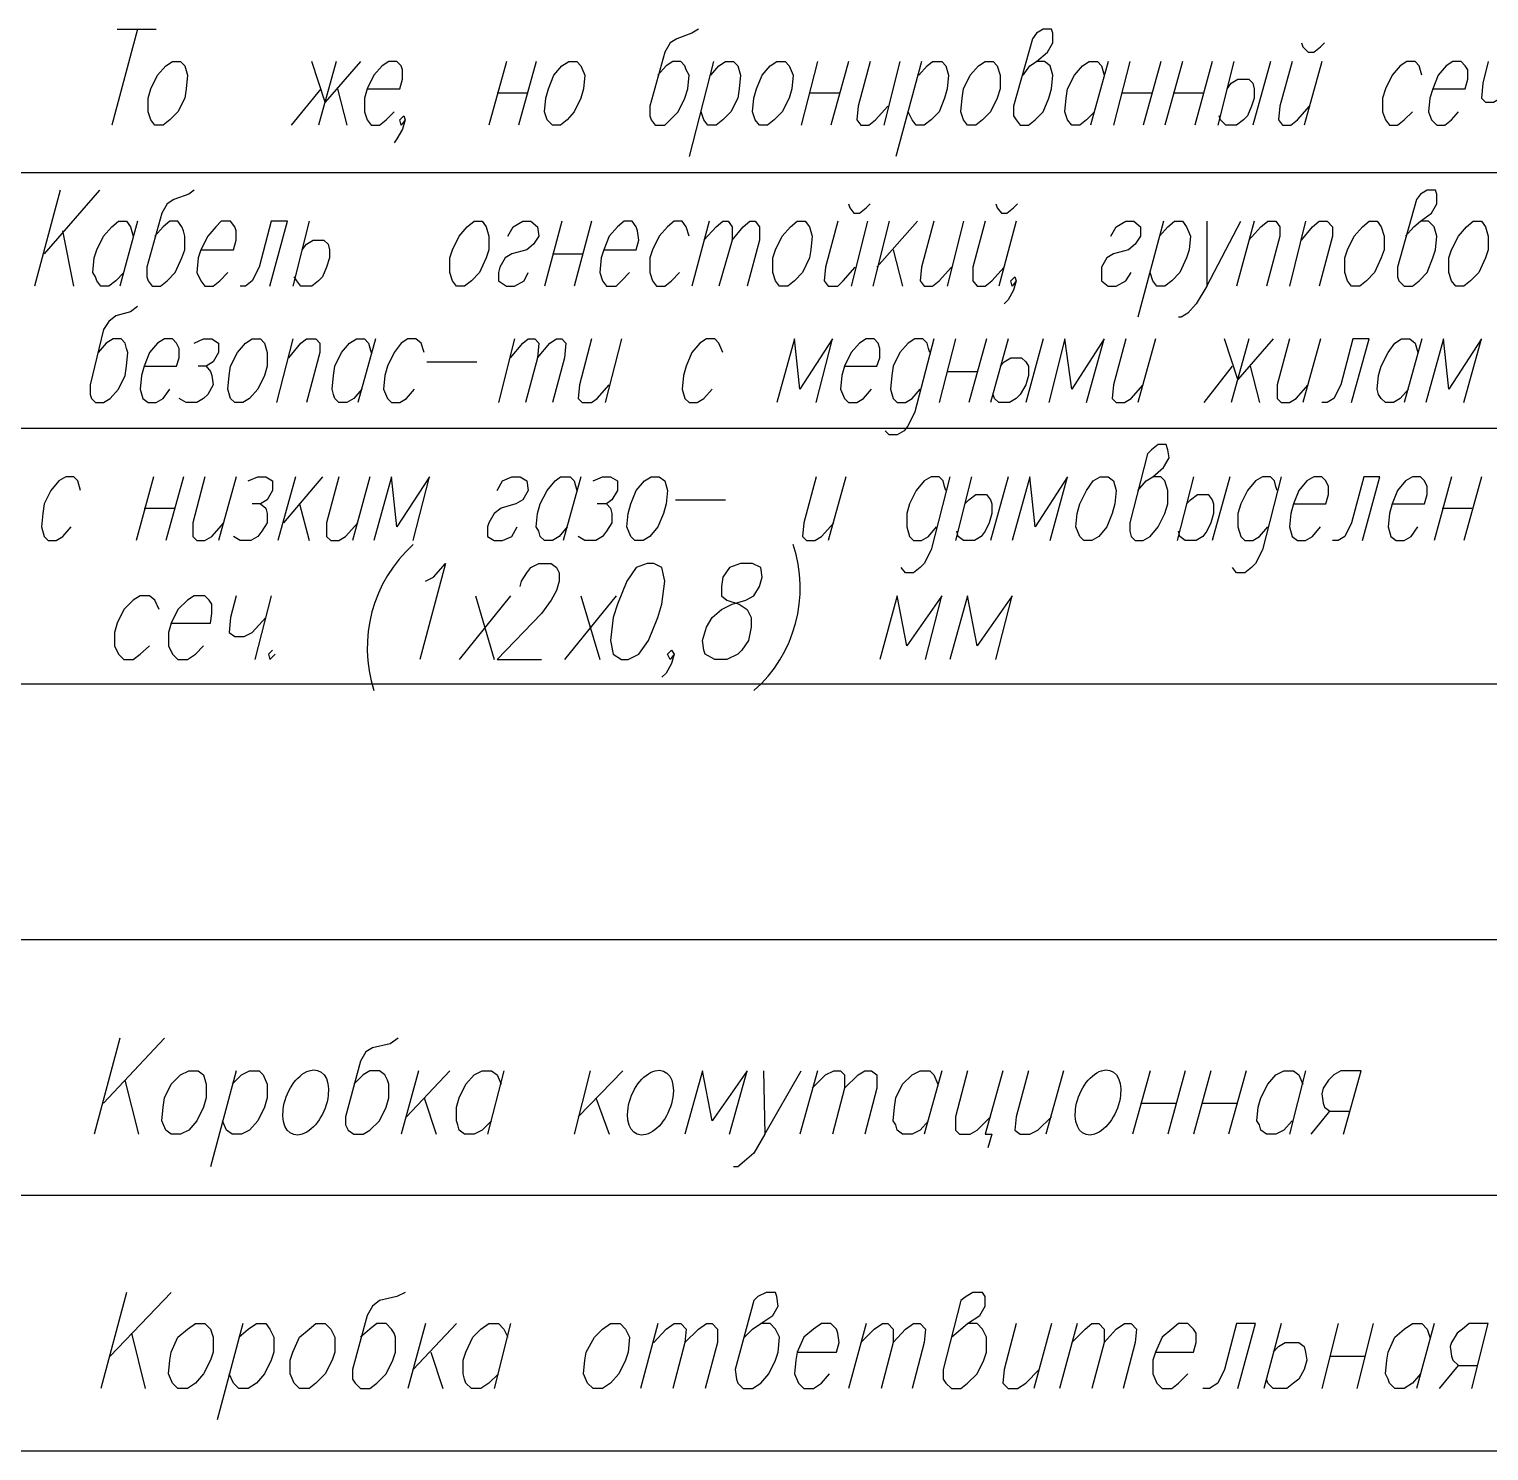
# Model space of a CAD drawing. Header units: millimetres. Extents: x 2185 to 4647, y 1259 to 2456.
# Drawn here: x 3204.9 to 3273.4, y 1748.8 to 1815.5 of the extents above; entities that cross this region are included whole.
import ezdxf

# ---------------------------------------------------------------- set-up
doc = ezdxf.new("R2010")
doc.units = ezdxf.units.MM
doc.layers.add('PDF _0', color=7, linetype='Continuous')
doc.layers.add('PDF _Текст.', color=7, linetype='Continuous')

msp = doc.modelspace()

# ---------------------------------------------------------------- linework, layer by layer
at = {"layer": 'PDF _0', "lineweight": 25}
for points in [[(3167.153, 1808.815), (3444.848, 1808.815)], [(3167.153, 1796.813), (3444.848, 1796.813)], [(3167.153, 1784.811), (3444.848, 1784.811)], [(3167.153, 1772.809), (3444.848, 1772.809)], [(3167.153, 1760.807), (3444.848, 1760.807)], [(3167.153, 1748.805), (3444.848, 1748.805)]]:
    msp.add_lwpolyline(points, dxfattribs=at)
at = {"layer": 'PDF _Текст.', "lineweight": 25}
for points in [[(3209.954, 1815.546), (3208.747, 1811.037)], [(3209.001, 1815.546), (3210.843, 1815.546)], [(3236.307, 1815.546), (3235.99, 1815.355), (3235.291, 1815.101), (3234.974, 1814.911), (3234.72, 1814.466), (3234.021, 1811.926), (3234.021, 1811.482), (3234.085, 1811.291), (3234.275, 1811.037), (3234.72, 1811.037), (3234.974, 1811.291), (3235.355, 1811.672), (3235.672, 1812.307), (3235.799, 1812.752), (3235.863, 1813.387), (3235.736, 1813.641), (3235.672, 1813.831), (3235.482, 1814.022), (3235.101, 1814.022), (3234.783, 1813.831), (3234.402, 1813.387)], [(3251.548, 1813.387), (3251.865, 1813.831), (3252.183, 1814.022), (3252.691, 1814.466), (3252.945, 1814.911), (3252.945, 1815.355), (3252.881, 1815.546), (3252.5, 1815.546), (3252.183, 1815.355), (3251.992, 1815.101), (3251.103, 1811.926), (3251.103, 1811.482), (3251.23, 1811.291), (3251.421, 1811.037), (3251.802, 1811.037), (3252.119, 1811.291), (3252.5, 1811.672), (3252.754, 1812.307), (3252.881, 1812.752), (3252.945, 1813.387), (3252.818, 1813.831), (3252.564, 1814.022), (3252.183, 1814.022)], [(3264.629, 1814.911), (3264.693, 1814.72), (3264.947, 1814.466), (3265.201, 1814.466), (3265.518, 1814.72), (3265.709, 1814.911)], [(3220.432, 1814.022), (3218.781, 1812.117), (3218.145, 1814.022)], [(3219.289, 1814.022), (3218.463, 1811.037)], [(3220.749, 1812.752), (3222.273, 1812.752), (3222.4, 1813.196), (3222.4, 1813.641), (3222.337, 1813.831), (3222.146, 1814.022), (3221.765, 1814.022), (3221.448, 1813.831), (3221.067, 1813.387), (3220.749, 1812.752), (3220.622, 1812.307), (3220.622, 1811.672), (3220.749, 1811.291), (3220.94, 1811.037), (3221.321, 1811.037), (3221.638, 1811.291), (3222.019, 1811.672)], [(3227.29, 1814.022), (3226.464, 1811.037)], [(3228.687, 1814.022), (3227.861, 1811.037)], [(3237.006, 1814.022), (3235.863, 1809.577)], [(3236.879, 1813.387), (3237.26, 1813.831), (3237.577, 1814.022), (3237.958, 1814.022), (3238.149, 1813.831), (3238.276, 1813.387), (3238.212, 1812.752), (3238.149, 1812.307), (3237.831, 1811.672), (3237.45, 1811.291), (3237.133, 1811.037), (3236.752, 1811.037), (3236.561, 1811.291), (3236.434, 1811.672)], [(3241.895, 1814.022), (3241.133, 1811.037)], [(3243.356, 1814.022), (3242.53, 1811.037)], [(3244.372, 1814.022), (3243.8, 1811.926), (3243.737, 1811.291), (3243.927, 1811.037), (3244.308, 1811.037), (3244.626, 1811.291), (3245.197, 1811.926)], [(3245.769, 1814.022), (3245.007, 1811.037)], [(3246.785, 1814.022), (3245.578, 1809.577)], [(3246.658, 1813.387), (3247.039, 1813.831), (3247.293, 1814.022), (3247.738, 1814.022), (3247.928, 1813.831), (3248.055, 1813.387), (3247.992, 1812.752), (3247.865, 1812.307), (3247.611, 1811.672), (3247.23, 1811.291), (3246.912, 1811.037), (3246.531, 1811.037), (3246.34, 1811.291), (3246.15, 1811.672)], [(3254.913, 1811.672), (3254.532, 1811.291), (3254.215, 1811.037), (3253.834, 1811.037), (3253.643, 1811.291), (3253.58, 1811.482), (3253.516, 1811.672), (3253.58, 1812.307), (3253.643, 1812.752), (3253.961, 1813.387), (3254.342, 1813.831), (3254.659, 1814.022), (3255.04, 1814.022), (3255.231, 1813.831), (3255.358, 1813.387)], [(3255.548, 1814.022), (3254.723, 1811.037)], [(3256.564, 1814.022), (3255.802, 1811.037)], [(3258.025, 1814.022), (3257.199, 1811.037)], [(3259.041, 1814.022), (3258.215, 1811.037)], [(3260.438, 1814.022), (3259.612, 1811.037)], [(3261.454, 1814.022), (3260.692, 1811.037)], [(3263.169, 1814.022), (3262.343, 1811.037)], [(3264.185, 1814.022), (3263.613, 1811.926), (3263.55, 1811.291), (3263.74, 1811.037), (3264.121, 1811.037), (3264.439, 1811.291), (3265.01, 1811.926)], [(3265.582, 1814.022), (3264.756, 1811.037)], [(3270.281, 1813.387), (3270.154, 1813.831), (3269.963, 1814.022), (3269.582, 1814.022), (3269.265, 1813.831), (3268.884, 1813.387), (3268.566, 1812.752), (3268.439, 1812.307), (3268.439, 1811.672), (3268.566, 1811.291), (3268.757, 1811.037), (3269.138, 1811.037), (3269.455, 1811.291), (3269.836, 1811.672)], [(3270.789, 1812.752), (3272.313, 1812.752), (3272.44, 1813.196), (3272.44, 1813.641), (3272.313, 1813.831), (3272.122, 1814.022), (3271.741, 1814.022), (3271.424, 1813.831), (3271.043, 1813.387), (3270.789, 1812.752), (3270.662, 1812.307), (3270.598, 1811.672), (3270.725, 1811.291), (3270.979, 1811.037), (3271.36, 1811.037), (3271.678, 1811.291), (3271.995, 1811.672)], [(3273.392, 1814.022), (3273.138, 1813.006), (3273.075, 1812.307), (3273.265, 1812.117), (3273.646, 1812.117), (3273.964, 1812.307), (3274.535, 1813.006)], [(3261.136, 1812.752), (3261.327, 1813.006), (3261.645, 1813.196), (3262.026, 1813.196), (3262.153, 1813.196), (3262.343, 1813.006), (3262.407, 1812.752), (3262.407, 1812.307), (3262.28, 1811.926), (3262.089, 1811.482), (3261.899, 1811.291), (3261.581, 1811.037), (3261.073, 1811.037), (3260.819, 1811.291), (3260.755, 1811.482)], [(3217.193, 1811.037), (3218.59, 1812.752)], [(3219.352, 1812.752), (3219.797, 1811.037)], [(3226.845, 1812.561), (3228.306, 1812.561)], [(3241.514, 1812.561), (3242.911, 1812.561)], [(3256.183, 1812.561), (3257.58, 1812.561)], [(3258.596, 1812.561), (3260.057, 1812.561)], [(3222.527, 1811.291), (3222.337, 1811.037), (3222.273, 1811.291), (3222.464, 1811.482), (3222.527, 1811.291), (3222.4, 1810.847), (3222.146, 1810.402), (3222.019, 1810.212)], [(3206.334, 1807.989), (3205.128, 1803.481)], [(3208.176, 1807.989), (3205.572, 1805.005)], [(3212.621, 1807.989), (3212.367, 1807.799), (3211.668, 1807.545), (3211.351, 1807.354), (3211.097, 1806.91), (3210.398, 1804.37), (3210.398, 1803.925), (3210.462, 1803.735), (3210.652, 1803.481), (3211.033, 1803.481), (3211.351, 1803.735), (3211.732, 1804.116), (3212.049, 1804.814), (3212.176, 1805.195), (3212.176, 1805.83), (3212.113, 1806.084), (3212.049, 1806.275), (3211.859, 1806.529), (3211.478, 1806.529), (3211.16, 1806.275), (3210.779, 1805.83)], [(3269.519, 1805.83), (3269.9, 1806.275), (3270.217, 1806.529), (3270.725, 1806.91), (3270.979, 1807.354), (3270.979, 1807.799), (3270.916, 1807.989), (3270.535, 1807.989), (3270.217, 1807.799), (3270.027, 1807.545), (3269.138, 1804.37), (3269.138, 1803.925), (3269.201, 1803.735), (3269.455, 1803.481), (3269.836, 1803.481), (3270.154, 1803.735), (3270.535, 1804.116), (3270.789, 1804.814), (3270.916, 1805.195), (3270.979, 1805.83), (3270.852, 1806.275), (3270.598, 1806.529), (3270.217, 1806.529)], [(3243.356, 1807.354), (3243.419, 1807.164), (3243.61, 1806.91), (3243.864, 1806.91), (3244.181, 1807.164), (3244.372, 1807.354)], [(3250.278, 1807.354), (3250.341, 1807.164), (3250.532, 1806.91), (3250.786, 1806.91), (3251.103, 1807.164), (3251.294, 1807.354)], [(3209.319, 1804.116), (3208.938, 1803.735), (3208.62, 1803.481), (3208.239, 1803.481), (3208.049, 1803.735), (3207.985, 1803.925), (3207.858, 1804.116), (3207.922, 1804.814), (3208.049, 1805.195), (3208.366, 1805.83), (3208.747, 1806.275), (3209.065, 1806.529), (3209.446, 1806.529), (3209.636, 1806.275), (3209.763, 1805.83)], [(3209.954, 1806.529), (3209.128, 1803.481)], [(3212.938, 1805.195), (3214.462, 1805.195), (3214.589, 1805.64), (3214.589, 1806.084), (3214.526, 1806.275), (3214.335, 1806.529), (3213.891, 1806.529), (3213.637, 1806.275), (3213.256, 1805.83), (3212.938, 1805.195), (3212.811, 1804.814), (3212.748, 1804.116), (3212.938, 1803.735), (3213.129, 1803.481), (3213.51, 1803.481), (3213.827, 1803.735), (3214.208, 1804.116)], [(3216.177, 1803.481), (3217.002, 1806.529), (3216.24, 1806.529), (3215.669, 1804.37), (3215.351, 1803.735), (3215.034, 1803.481), (3214.78, 1803.481)], [(3218.018, 1806.529), (3217.256, 1803.481)], [(3227.353, 1805.83), (3227.607, 1806.275), (3228.052, 1806.529), (3228.433, 1806.529), (3228.75, 1806.275), (3228.814, 1805.83), (3228.56, 1805.449), (3228.242, 1805.195), (3227.544, 1805.005), (3227.226, 1804.814), (3226.972, 1804.37), (3226.909, 1804.116), (3226.909, 1803.735), (3227.29, 1803.481), (3227.671, 1803.481), (3228.115, 1803.735), (3228.306, 1804.116)], [(3229.893, 1806.529), (3229.068, 1803.481)], [(3231.29, 1806.529), (3230.465, 1803.481)], [(3231.862, 1805.195), (3233.386, 1805.195), (3233.513, 1805.64), (3233.45, 1806.084), (3233.386, 1806.275), (3233.196, 1806.529), (3232.815, 1806.529), (3232.497, 1806.275), (3232.116, 1805.83), (3231.862, 1805.195), (3231.735, 1804.814), (3231.671, 1804.116), (3231.798, 1803.735), (3231.989, 1803.481), (3232.433, 1803.481), (3232.687, 1803.735), (3233.069, 1804.116)], [(3235.863, 1805.83), (3235.736, 1806.275), (3235.545, 1806.529), (3235.164, 1806.529), (3234.847, 1806.275), (3234.466, 1805.83), (3234.148, 1805.195), (3234.021, 1804.814), (3234.021, 1804.116), (3234.148, 1803.735), (3234.339, 1803.481), (3234.72, 1803.481), (3235.037, 1803.735), (3235.418, 1804.116)], [(3236.815, 1806.529), (3235.99, 1803.481)], [(3236.561, 1805.64), (3237.133, 1806.275), (3237.45, 1806.529), (3237.704, 1806.529), (3237.895, 1806.275), (3237.895, 1805.64), (3237.26, 1803.481)], [(3237.895, 1805.64), (3238.403, 1806.275), (3238.72, 1806.529), (3238.974, 1806.529), (3239.165, 1806.275), (3239.165, 1805.64), (3238.593, 1803.481)], [(3242.848, 1806.529), (3242.276, 1804.37), (3242.213, 1803.735), (3242.403, 1803.481), (3242.848, 1803.481), (3243.102, 1803.735), (3243.673, 1804.37)], [(3244.245, 1806.529), (3243.483, 1803.481)], [(3245.261, 1806.529), (3244.499, 1803.481)], [(3246.594, 1806.529), (3244.689, 1804.37)], [(3247.357, 1806.529), (3246.785, 1804.37), (3246.721, 1803.735), (3246.912, 1803.481), (3247.293, 1803.481), (3247.611, 1803.735), (3248.182, 1804.37)], [(3248.754, 1806.529), (3247.992, 1803.481)], [(3249.77, 1806.529), (3249.198, 1804.37), (3249.198, 1803.735), (3249.389, 1803.481), (3249.77, 1803.481), (3250.087, 1803.735), (3250.659, 1804.37)], [(3251.23, 1806.529), (3250.405, 1803.481)], [(3255.675, 1805.83), (3255.929, 1806.275), (3256.374, 1806.529), (3256.755, 1806.529), (3257.072, 1806.275), (3257.072, 1805.83), (3256.818, 1805.449), (3256.501, 1805.195), (3255.802, 1805.005), (3255.485, 1804.814), (3255.231, 1804.37), (3255.231, 1804.116), (3255.231, 1803.735), (3255.548, 1803.481), (3255.929, 1803.481), (3256.374, 1803.735), (3256.628, 1804.116)], [(3258.152, 1806.529), (3256.945, 1802.02)], [(3257.961, 1805.83), (3258.342, 1806.275), (3258.66, 1806.529), (3259.041, 1806.529), (3259.231, 1806.275), (3259.422, 1805.83), (3259.358, 1805.195), (3259.231, 1804.814), (3258.914, 1804.116), (3258.533, 1803.735), (3258.215, 1803.481), (3257.834, 1803.481), (3257.644, 1803.735), (3257.517, 1804.116)], [(3260.184, 1806.529), (3260.184, 1803.481), (3261.772, 1806.529)], [(3262.407, 1806.529), (3261.581, 1803.481)], [(3262.153, 1805.64), (3262.724, 1806.275), (3263.042, 1806.529), (3263.423, 1806.529), (3263.613, 1806.275), (3263.613, 1805.83), (3262.978, 1803.481)], [(3264.82, 1806.529), (3264.058, 1803.481)], [(3264.629, 1805.64), (3265.137, 1806.275), (3265.455, 1806.529), (3265.836, 1806.529), (3266.09, 1806.275), (3266.09, 1805.83), (3265.455, 1803.481)], [(3206.969, 1803.481), (3206.461, 1806.084)], [(3217.701, 1805.195), (3217.891, 1805.449), (3218.209, 1805.64), (3218.59, 1805.64), (3218.717, 1805.64), (3218.908, 1805.449), (3218.971, 1805.195), (3218.971, 1804.814), (3218.844, 1804.37), (3218.654, 1803.925), (3218.463, 1803.735), (3218.145, 1803.481), (3217.637, 1803.481), (3217.447, 1803.735), (3217.32, 1803.925)], [(3229.449, 1805.005), (3230.846, 1805.005)], [(3245.451, 1805.195), (3245.896, 1803.481)], [(3251.23, 1803.735), (3251.04, 1803.481), (3250.976, 1803.735), (3251.167, 1803.925), (3251.23, 1803.735), (3251.103, 1803.29), (3250.849, 1802.845), (3250.659, 1802.655)], [(3260.184, 1803.481), (3259.676, 1802.655), (3259.295, 1802.21), (3258.977, 1802.02), (3258.85, 1802.02)], [(3209.954, 1802.528), (3209.636, 1802.274), (3208.938, 1802.083), (3208.62, 1801.829), (3208.366, 1801.448), (3207.731, 1798.845), (3207.731, 1798.4), (3207.795, 1798.21), (3207.985, 1798.019), (3208.366, 1798.019), (3208.684, 1798.21), (3209.065, 1798.654), (3209.382, 1799.289), (3209.446, 1799.734), (3209.509, 1800.369), (3209.446, 1800.559), (3209.382, 1800.813), (3209.192, 1801.004), (3208.811, 1801.004), (3208.493, 1800.813), (3208.112, 1800.369)], [(3210.271, 1799.734), (3211.795, 1799.734), (3211.922, 1800.115), (3211.922, 1800.559), (3211.795, 1800.813), (3211.605, 1801.004), (3211.224, 1801.004), (3210.906, 1800.813), (3210.525, 1800.369), (3210.271, 1799.734), (3210.144, 1799.289), (3210.081, 1798.654), (3210.208, 1798.21), (3210.462, 1798.019), (3210.843, 1798.019), (3211.16, 1798.21), (3211.478, 1798.654)], [(3212.621, 1800.813), (3213.065, 1801.004), (3213.446, 1801.004), (3213.764, 1800.813), (3213.764, 1800.369), (3213.51, 1799.924), (3213.192, 1799.734), (3212.811, 1799.734)], [(3217.256, 1801.004), (3216.494, 1798.019)], [(3217.066, 1800.115), (3217.637, 1800.813), (3217.891, 1801.004), (3218.336, 1801.004), (3218.527, 1800.813), (3218.527, 1800.369), (3217.891, 1798.019)], [(3220.495, 1798.654), (3220.114, 1798.21), (3219.797, 1798.019), (3219.416, 1798.019), (3219.225, 1798.21), (3219.162, 1798.4), (3219.098, 1798.654), (3219.162, 1799.289), (3219.225, 1799.734), (3219.543, 1800.369), (3219.924, 1800.813), (3220.241, 1801.004), (3220.622, 1801.004), (3220.813, 1800.813), (3220.94, 1800.369)], [(3221.13, 1801.004), (3220.305, 1798.019)], [(3223.416, 1800.369), (3223.289, 1800.813), (3223.035, 1801.004), (3222.654, 1801.004), (3222.337, 1800.813), (3222.019, 1800.369), (3221.702, 1799.734), (3221.575, 1799.289), (3221.511, 1798.654), (3221.702, 1798.21), (3221.892, 1798.019), (3222.273, 1798.019), (3222.591, 1798.21), (3222.972, 1798.654)], [(3227.671, 1801.004), (3226.909, 1798.019)], [(3227.48, 1800.115), (3228.052, 1800.813), (3228.306, 1801.004), (3228.623, 1801.004), (3228.814, 1800.813), (3228.75, 1800.115), (3228.179, 1798.019)], [(3228.75, 1800.115), (3229.322, 1800.813), (3229.639, 1801.004), (3229.893, 1801.004), (3230.084, 1800.813), (3230.02, 1800.115), (3229.449, 1798.019)], [(3231.29, 1801.004), (3230.719, 1798.845), (3230.655, 1798.21), (3230.846, 1798.019), (3231.29, 1798.019), (3231.544, 1798.21), (3232.116, 1798.845)], [(3232.687, 1801.004), (3231.925, 1798.019)], [(3237.45, 1800.369), (3237.26, 1800.813), (3237.069, 1801.004), (3236.688, 1801.004), (3236.371, 1800.813), (3235.99, 1800.369), (3235.736, 1799.734), (3235.609, 1799.289), (3235.545, 1798.654), (3235.672, 1798.21), (3235.863, 1798.019), (3236.244, 1798.019), (3236.561, 1798.21), (3236.942, 1798.654)], [(3241.832, 1798.019), (3242.594, 1801.004), (3241.07, 1798.654), (3240.816, 1801.004), (3239.99, 1798.019)], [(3243.165, 1799.734), (3244.689, 1799.734), (3244.816, 1800.115), (3244.816, 1800.559), (3244.753, 1800.813), (3244.562, 1801.004), (3244.181, 1801.004), (3243.864, 1800.813), (3243.483, 1800.369), (3243.165, 1799.734), (3243.038, 1799.289), (3242.975, 1798.654), (3243.165, 1798.21), (3243.356, 1798.019), (3243.737, 1798.019), (3244.054, 1798.21), (3244.435, 1798.654)], [(3247.357, 1801.004), (3246.467, 1797.575), (3246.15, 1796.94), (3245.959, 1796.686), (3245.642, 1796.495), (3245.261, 1796.495), (3245.07, 1796.686)], [(3247.166, 1800.369), (3247.102, 1800.559), (3247.039, 1800.813), (3246.848, 1801.004), (3246.467, 1801.004), (3246.15, 1800.813), (3245.769, 1800.369), (3245.451, 1799.734), (3245.388, 1799.289), (3245.324, 1798.654), (3245.451, 1798.21), (3245.642, 1798.019), (3246.023, 1798.019), (3246.34, 1798.21), (3246.721, 1798.654)], [(3248.373, 1801.004), (3247.611, 1798.019)], [(3249.833, 1801.004), (3249.008, 1798.019)], [(3250.849, 1801.004), (3250.024, 1798.019)], [(3252.5, 1801.004), (3251.675, 1798.019)], [(3254.532, 1798.019), (3255.358, 1801.004), (3253.834, 1798.654), (3253.516, 1801.004), (3252.754, 1798.019)], [(3256.374, 1801.004), (3255.802, 1798.845), (3255.739, 1798.21), (3255.929, 1798.019), (3256.31, 1798.019), (3256.628, 1798.21), (3257.199, 1798.845)], [(3257.771, 1801.004), (3256.945, 1798.019)], [(3263.296, 1801.004), (3261.645, 1799.099), (3261.009, 1801.004)], [(3262.153, 1801.004), (3261.327, 1798.019)], [(3264.058, 1801.004), (3263.486, 1798.845), (3263.486, 1798.21), (3263.677, 1798.019), (3264.058, 1798.019), (3264.375, 1798.21), (3264.947, 1798.845)], [(3265.518, 1801.004), (3264.693, 1798.019)], [(3266.979, 1798.019), (3267.804, 1801.004), (3267.042, 1801.004), (3266.471, 1798.845), (3266.153, 1798.21), (3265.836, 1798.019), (3265.582, 1798.019)], [(3269.646, 1798.654), (3269.265, 1798.21), (3268.947, 1798.019), (3268.566, 1798.019), (3268.376, 1798.21), (3268.249, 1798.4), (3268.185, 1798.654), (3268.249, 1799.289), (3268.376, 1799.734), (3268.693, 1800.369), (3269.011, 1800.813), (3269.328, 1801.004), (3269.709, 1801.004), (3269.963, 1800.813), (3270.09, 1800.369)], [(3270.281, 1801.004), (3269.455, 1798.019)], [(3272.249, 1798.019), (3273.075, 1801.004), (3271.551, 1798.654), (3271.297, 1801.004), (3270.471, 1798.019)], [(3213.192, 1799.734), (3213.383, 1799.48), (3213.446, 1799.289), (3213.51, 1798.845), (3213.256, 1798.4), (3213.065, 1798.21), (3212.748, 1798.019), (3212.24, 1798.019), (3211.922, 1798.21)], [(3223.543, 1799.924), (3225.893, 1799.924)], [(3247.992, 1799.48), (3249.389, 1799.48)], [(3250.468, 1799.734), (3250.659, 1799.924), (3250.976, 1800.115), (3251.357, 1800.115), (3251.484, 1800.115), (3251.675, 1799.924), (3251.802, 1799.734), (3251.802, 1799.289), (3251.675, 1798.845), (3251.421, 1798.4), (3251.23, 1798.21), (3250.913, 1798.019), (3250.405, 1798.019), (3250.214, 1798.21), (3250.151, 1798.4)], [(3260.057, 1798.019), (3261.39, 1799.734)], [(3262.216, 1799.734), (3262.661, 1798.019)], [(3256.945, 1793.892), (3257.326, 1794.336), (3257.644, 1794.527), (3258.152, 1794.971), (3258.406, 1795.416), (3258.342, 1795.797), (3258.279, 1796.051), (3257.898, 1796.051), (3257.58, 1795.797), (3257.39, 1795.606), (3256.564, 1792.368), (3256.564, 1791.987), (3256.628, 1791.733), (3256.818, 1791.542), (3257.199, 1791.542), (3257.517, 1791.733), (3257.898, 1792.177), (3258.215, 1792.812), (3258.342, 1793.257), (3258.342, 1793.892), (3258.215, 1794.336), (3258.025, 1794.527), (3257.644, 1794.527)], [(3207.287, 1793.892), (3207.16, 1794.336), (3206.969, 1794.527), (3206.588, 1794.527), (3206.271, 1794.336), (3205.89, 1793.892), (3205.572, 1793.257), (3205.509, 1792.812), (3205.445, 1792.177), (3205.572, 1791.733), (3205.763, 1791.542), (3206.144, 1791.542), (3206.461, 1791.733), (3206.842, 1792.177)], [(3210.716, 1794.527), (3209.89, 1791.542)], [(3212.113, 1794.527), (3211.287, 1791.542)], [(3213.129, 1794.527), (3212.557, 1792.368), (3212.557, 1791.733), (3212.748, 1791.542), (3213.129, 1791.542), (3213.446, 1791.733), (3214.018, 1792.368)], [(3214.589, 1794.527), (3213.764, 1791.542)], [(3215.161, 1794.336), (3215.605, 1794.527), (3215.986, 1794.527), (3216.304, 1794.336), (3216.304, 1793.892), (3216.05, 1793.447), (3215.732, 1793.257), (3215.351, 1793.257)], [(3217.383, 1794.527), (3216.558, 1791.542)], [(3218.654, 1794.527), (3216.812, 1792.368)], [(3219.416, 1794.527), (3218.844, 1792.368), (3218.844, 1791.733), (3219.035, 1791.542), (3219.416, 1791.542), (3219.733, 1791.733), (3220.305, 1792.368)], [(3220.876, 1794.527), (3220.051, 1791.542)], [(3222.908, 1791.542), (3223.67, 1794.527), (3222.146, 1792.177), (3221.892, 1794.527), (3221.067, 1791.542)], [(3226.845, 1793.892), (3227.099, 1794.336), (3227.544, 1794.527), (3227.925, 1794.527), (3228.242, 1794.336), (3228.306, 1793.892), (3228.052, 1793.447), (3227.734, 1793.257), (3227.036, 1793.066), (3226.718, 1792.812), (3226.464, 1792.368), (3226.401, 1792.177), (3226.401, 1791.733), (3226.718, 1791.542), (3227.099, 1791.542), (3227.544, 1791.733), (3227.798, 1792.177)], [(3230.147, 1792.177), (3229.766, 1791.733), (3229.449, 1791.542), (3229.068, 1791.542), (3228.877, 1791.733), (3228.814, 1791.987), (3228.687, 1792.177), (3228.75, 1792.812), (3228.877, 1793.257), (3229.195, 1793.892), (3229.576, 1794.336), (3229.83, 1794.527), (3230.274, 1794.527), (3230.465, 1794.336), (3230.592, 1793.892)], [(3230.782, 1794.527), (3229.957, 1791.542)], [(3231.354, 1794.336), (3231.798, 1794.527), (3232.179, 1794.527), (3232.497, 1794.336), (3232.497, 1793.892), (3232.243, 1793.447), (3231.989, 1793.257), (3231.544, 1793.257)], [(3241.832, 1794.527), (3241.26, 1792.368), (3241.197, 1791.733), (3241.387, 1791.542), (3241.768, 1791.542), (3242.086, 1791.733), (3242.657, 1792.368)], [(3243.229, 1794.527), (3242.403, 1791.542)], [(3248.119, 1794.527), (3247.23, 1791.098), (3246.912, 1790.463), (3246.721, 1790.272), (3246.404, 1790.018), (3246.023, 1790.018), (3245.832, 1790.272)], [(3247.928, 1793.892), (3247.865, 1794.082), (3247.801, 1794.336), (3247.611, 1794.527), (3247.23, 1794.527), (3246.912, 1794.336), (3246.531, 1793.892), (3246.213, 1793.257), (3246.086, 1792.812), (3246.086, 1792.177), (3246.213, 1791.733), (3246.404, 1791.542), (3246.785, 1791.542), (3247.102, 1791.733), (3247.484, 1792.177)], [(3249.135, 1794.527), (3248.373, 1791.542)], [(3250.849, 1794.527), (3250.024, 1791.542)], [(3252.818, 1791.542), (3253.643, 1794.527), (3252.119, 1792.177), (3251.865, 1794.527), (3251.04, 1791.542)], [(3259.549, 1794.527), (3258.787, 1791.542)], [(3261.263, 1794.527), (3260.438, 1791.542)], [(3263.677, 1794.527), (3262.788, 1791.098), (3262.47, 1790.463), (3262.28, 1790.272), (3261.962, 1790.018), (3261.581, 1790.018), (3261.39, 1790.272)], [(3263.486, 1793.892), (3263.423, 1794.082), (3263.359, 1794.336), (3263.169, 1794.527), (3262.788, 1794.527), (3262.47, 1794.336), (3262.089, 1793.892), (3261.772, 1793.257), (3261.645, 1792.812), (3261.645, 1792.177), (3261.772, 1791.733), (3261.962, 1791.542), (3262.343, 1791.542), (3262.661, 1791.733), (3263.042, 1792.177)], [(3264.248, 1793.257), (3265.772, 1793.257), (3265.899, 1793.701), (3265.899, 1794.082), (3265.772, 1794.336), (3265.582, 1794.527), (3265.201, 1794.527), (3264.883, 1794.336), (3264.502, 1793.892), (3264.248, 1793.257), (3264.121, 1792.812), (3264.058, 1792.177), (3264.185, 1791.733), (3264.439, 1791.542), (3264.82, 1791.542), (3265.137, 1791.733), (3265.518, 1792.177)], [(3267.487, 1791.542), (3268.312, 1794.527), (3267.55, 1794.527), (3266.979, 1792.368), (3266.661, 1791.733), (3266.344, 1791.542), (3266.09, 1791.542)], [(3268.884, 1793.257), (3270.408, 1793.257), (3270.535, 1793.701), (3270.535, 1794.082), (3270.408, 1794.336), (3270.217, 1794.527), (3269.836, 1794.527), (3269.519, 1794.336), (3269.138, 1793.892), (3268.884, 1793.257), (3268.757, 1792.812), (3268.693, 1792.177), (3268.82, 1791.733), (3269.074, 1791.542), (3269.455, 1791.542), (3269.773, 1791.733), (3270.09, 1792.177)], [(3271.678, 1794.527), (3270.852, 1791.542)], [(3273.075, 1794.527), (3272.249, 1791.542)], [(3235.228, 1793.447), (3237.577, 1793.447)], [(3248.817, 1793.257), (3249.008, 1793.447), (3249.325, 1793.701), (3249.706, 1793.701), (3249.833, 1793.701), (3250.024, 1793.447), (3250.087, 1793.257), (3250.087, 1792.812), (3249.96, 1792.368), (3249.77, 1791.987), (3249.579, 1791.733), (3249.262, 1791.542), (3248.754, 1791.542), (3248.5, 1791.733), (3248.436, 1791.987)], [(3259.231, 1793.257), (3259.422, 1793.447), (3259.739, 1793.701), (3260.12, 1793.701), (3260.247, 1793.701), (3260.438, 1793.447), (3260.501, 1793.257), (3260.501, 1792.812), (3260.374, 1792.368), (3260.184, 1791.987), (3259.993, 1791.733), (3259.676, 1791.542), (3259.168, 1791.542), (3258.914, 1791.733), (3258.85, 1791.987)], [(3210.271, 1793.066), (3211.732, 1793.066)], [(3215.732, 1793.257), (3215.986, 1793.066), (3216.05, 1792.812), (3216.05, 1792.368), (3215.796, 1791.987), (3215.605, 1791.733), (3215.288, 1791.542), (3214.78, 1791.542), (3214.462, 1791.733)], [(3217.574, 1793.257), (3218.018, 1791.542)], [(3231.989, 1793.257), (3232.179, 1793.066), (3232.243, 1792.812), (3232.243, 1792.368), (3231.989, 1791.987), (3231.798, 1791.733), (3231.481, 1791.542), (3230.973, 1791.542), (3230.655, 1791.733)], [(3271.233, 1793.066), (3272.63, 1793.066)], [(3223.48, 1789.637), (3223.861, 1789.828), (3224.432, 1790.463), (3223.226, 1785.954)], [(3227.925, 1789.383), (3227.988, 1789.637), (3228.242, 1790.018), (3228.433, 1790.272), (3228.814, 1790.463), (3229.385, 1790.463), (3229.639, 1790.272), (3229.766, 1790.018), (3229.766, 1789.637), (3229.639, 1789.193), (3229.385, 1788.748), (3228.941, 1788.113), (3226.845, 1785.954), (3228.941, 1785.954)], [(3210.97, 1788.303), (3210.779, 1788.748), (3210.525, 1788.939), (3210.081, 1788.939), (3209.763, 1788.748), (3209.319, 1788.303), (3209.001, 1787.668), (3208.874, 1787.224), (3208.874, 1786.589), (3209.065, 1786.208), (3209.319, 1785.954), (3209.763, 1785.954), (3210.081, 1786.208), (3210.525, 1786.589)], [(3211.541, 1787.668), (3213.383, 1787.668), (3213.446, 1788.113), (3213.446, 1788.557), (3213.319, 1788.748), (3213.129, 1788.939), (3212.621, 1788.939), (3212.303, 1788.748), (3211.859, 1788.303), (3211.541, 1787.668), (3211.414, 1787.224), (3211.414, 1786.589), (3211.605, 1786.208), (3211.859, 1785.954), (3212.303, 1785.954), (3212.684, 1786.208), (3213.065, 1786.589)], [(3214.589, 1788.939), (3214.335, 1787.922), (3214.272, 1787.224), (3214.526, 1787.033), (3214.97, 1787.033), (3215.351, 1787.224), (3215.986, 1787.922)], [(3216.24, 1788.939), (3215.478, 1785.954)], [(3227.48, 1788.939), (3225.067, 1785.954)], [(3225.829, 1788.939), (3226.718, 1785.954)], [(3232.433, 1788.939), (3230.02, 1785.954)], [(3230.782, 1788.939), (3231.671, 1785.954)], [(3246.975, 1785.954), (3247.738, 1788.939), (3246.086, 1786.589), (3245.642, 1788.939), (3244.816, 1785.954)], [(3250.278, 1785.954), (3251.04, 1788.939), (3249.389, 1786.589), (3248.944, 1788.939), (3248.119, 1785.954)], [(3216.304, 1786.398), (3216.113, 1786.208), (3216.177, 1785.954), (3216.431, 1786.208)], [(3235.164, 1786.208), (3234.974, 1785.954), (3234.847, 1786.208), (3235.037, 1786.398), (3235.164, 1786.208), (3235.037, 1785.763), (3234.783, 1785.319), (3234.593, 1785.128)], [(3209.128, 1768.173), (3207.922, 1763.665)], [(3211.224, 1768.173), (3208.366, 1765.125)], [(3222.21, 1768.173), (3221.829, 1767.919), (3221.003, 1767.729), (3220.686, 1767.538), (3220.432, 1767.094), (3219.733, 1764.49), (3219.733, 1764.109), (3219.86, 1763.855), (3220.114, 1763.665), (3220.559, 1763.665), (3220.876, 1763.855), (3221.321, 1764.3), (3221.638, 1764.935), (3221.765, 1765.379), (3221.765, 1766.014), (3221.702, 1766.205), (3221.575, 1766.459), (3221.321, 1766.649), (3220.876, 1766.649), (3220.559, 1766.459), (3220.114, 1766.014)], [(3214.589, 1766.649), (3213.383, 1762.141)], [(3214.399, 1766.014), (3214.843, 1766.459), (3215.224, 1766.649), (3215.669, 1766.649), (3215.859, 1766.459), (3216.05, 1766.014), (3216.05, 1765.379), (3215.923, 1764.935), (3215.605, 1764.3), (3215.224, 1763.855), (3214.843, 1763.665), (3214.399, 1763.665), (3214.145, 1763.855), (3213.954, 1764.3)], [(3223.162, 1766.649), (3222.337, 1763.665)], [(3224.623, 1766.649), (3222.591, 1764.49)], [(3226.591, 1764.3), (3226.147, 1763.855), (3225.766, 1763.665), (3225.321, 1763.665), (3225.067, 1763.855), (3225.004, 1764.109), (3224.94, 1764.3), (3224.94, 1764.935), (3225.067, 1765.379), (3225.385, 1766.014), (3225.766, 1766.459), (3226.147, 1766.649), (3226.591, 1766.649), (3226.845, 1766.459), (3227.036, 1766.014)], [(3227.163, 1766.649), (3226.401, 1763.665)], [(3231.227, 1766.649), (3230.465, 1763.665)], [(3232.751, 1766.649), (3230.655, 1764.49)], [(3237.768, 1763.665), (3238.593, 1766.649), (3236.942, 1764.3), (3236.498, 1766.649), (3235.672, 1763.665)], [(3239.355, 1766.649), (3239.419, 1763.665), (3241.133, 1766.649)], [(3241.895, 1766.649), (3241.07, 1763.665)], [(3241.641, 1765.824), (3242.276, 1766.459), (3242.657, 1766.649), (3242.975, 1766.649), (3243.165, 1766.459), (3243.165, 1765.824), (3242.594, 1763.665)], [(3243.165, 1765.824), (3243.8, 1766.459), (3244.118, 1766.649), (3244.435, 1766.649), (3244.689, 1766.459), (3244.689, 1765.824), (3244.118, 1763.665)], [(3247.102, 1764.3), (3246.721, 1763.855), (3246.34, 1763.665), (3245.896, 1763.665), (3245.642, 1763.855), (3245.578, 1764.109), (3245.451, 1764.3), (3245.515, 1764.935), (3245.578, 1765.379), (3245.896, 1766.014), (3246.34, 1766.459), (3246.721, 1766.649), (3247.166, 1766.649), (3247.357, 1766.459), (3247.547, 1766.014)], [(3247.738, 1766.649), (3246.912, 1763.665)], [(3248.944, 1766.649), (3248.373, 1764.49), (3248.373, 1763.855), (3248.563, 1763.665), (3249.071, 1763.665), (3249.389, 1763.855), (3250.024, 1764.49)], [(3250.595, 1766.649), (3249.77, 1763.665), (3250.087, 1763.665), (3249.897, 1763.03)], [(3251.802, 1766.649), (3251.23, 1764.49), (3251.167, 1763.855), (3251.421, 1763.665), (3251.865, 1763.665), (3252.246, 1763.855), (3252.881, 1764.49)], [(3253.453, 1766.649), (3252.627, 1763.665)], [(3257.517, 1766.649), (3256.691, 1763.665)], [(3259.168, 1766.649), (3258.342, 1763.665)], [(3260.374, 1766.649), (3259.549, 1763.665)], [(3262.026, 1766.649), (3261.2, 1763.665)], [(3264.185, 1764.3), (3263.804, 1763.855), (3263.423, 1763.665), (3262.978, 1763.665), (3262.724, 1763.855), (3262.661, 1764.109), (3262.534, 1764.3), (3262.597, 1764.935), (3262.724, 1765.379), (3263.042, 1766.014), (3263.423, 1766.459), (3263.804, 1766.649), (3264.248, 1766.649), (3264.502, 1766.459), (3264.693, 1766.014)], [(3264.82, 1766.649), (3264.058, 1763.665)], [(3266.598, 1763.665), (3267.423, 1766.649), (3266.471, 1766.649), (3266.153, 1766.459), (3265.899, 1766.205), (3265.645, 1765.824), (3265.582, 1765.57), (3265.645, 1765.125), (3265.709, 1764.935), (3265.963, 1764.744), (3266.852, 1764.744)], [(3210.017, 1763.665), (3209.382, 1766.205)], [(3223.416, 1765.379), (3223.988, 1763.665)], [(3231.481, 1765.379), (3232.116, 1763.665)], [(3257.072, 1765.125), (3258.723, 1765.125)], [(3259.93, 1765.125), (3261.581, 1765.125)], [(3265.074, 1763.665), (3265.963, 1764.744)], [(3239.419, 1763.665), (3238.911, 1762.776), (3238.466, 1762.395), (3238.149, 1762.141), (3237.958, 1762.141)], [(3209.446, 1756.235), (3208.239, 1751.726)], [(3211.541, 1756.235), (3208.684, 1753.25)], [(3222.527, 1756.235), (3222.146, 1756.044), (3221.321, 1755.854), (3221.003, 1755.6), (3220.749, 1755.155), (3220.051, 1752.615), (3220.051, 1752.171), (3220.178, 1751.98), (3220.432, 1751.726), (3220.876, 1751.726), (3221.194, 1751.98), (3221.638, 1752.425), (3221.956, 1753.06), (3222.083, 1753.441), (3222.083, 1754.139), (3222.019, 1754.33), (3221.892, 1754.52), (3221.638, 1754.774), (3221.194, 1754.774), (3220.876, 1754.52), (3220.432, 1754.139)], [(3238.466, 1754.139), (3238.847, 1754.52), (3239.228, 1754.774), (3239.8, 1755.155), (3240.054, 1755.6), (3239.99, 1756.044), (3239.927, 1756.235), (3239.482, 1756.235), (3239.101, 1756.044), (3238.911, 1755.854), (3238.022, 1752.615), (3238.085, 1752.171), (3238.149, 1751.98), (3238.403, 1751.726), (3238.847, 1751.726), (3239.228, 1751.98), (3239.609, 1752.425), (3239.927, 1753.06), (3240.054, 1753.441), (3240.117, 1754.139), (3239.927, 1754.52), (3239.673, 1754.774), (3239.228, 1754.774)], [(3248.182, 1754.139), (3248.627, 1754.52), (3248.944, 1754.774), (3249.516, 1755.155), (3249.77, 1755.6), (3249.77, 1756.044), (3249.643, 1756.235), (3249.198, 1756.235), (3248.881, 1756.044), (3248.627, 1755.854), (3247.801, 1752.615), (3247.801, 1752.171), (3247.928, 1751.98), (3248.182, 1751.726), (3248.627, 1751.726), (3248.944, 1751.98), (3249.389, 1752.425), (3249.706, 1753.06), (3249.833, 1753.441), (3249.833, 1754.139), (3249.643, 1754.52), (3249.389, 1754.774), (3248.944, 1754.774)], [(3210.335, 1751.726), (3209.7, 1754.33)], [(3214.907, 1754.774), (3213.7, 1750.266)], [(3214.716, 1754.139), (3215.161, 1754.52), (3215.542, 1754.774), (3215.986, 1754.774), (3216.177, 1754.52), (3216.367, 1754.139), (3216.367, 1753.441), (3216.24, 1753.06), (3215.923, 1752.425), (3215.542, 1751.98), (3215.161, 1751.726), (3214.716, 1751.726), (3214.462, 1751.98), (3214.272, 1752.425)], [(3223.48, 1754.774), (3222.654, 1751.726)], [(3224.94, 1754.774), (3222.908, 1752.615)], [(3226.909, 1752.425), (3226.464, 1751.98), (3226.083, 1751.726), (3225.639, 1751.726), (3225.385, 1751.98), (3225.321, 1752.171), (3225.258, 1752.425), (3225.258, 1753.06), (3225.385, 1753.441), (3225.702, 1754.139), (3226.083, 1754.52), (3226.464, 1754.774), (3226.909, 1754.774), (3227.163, 1754.52), (3227.353, 1754.139)], [(3227.48, 1754.774), (3226.718, 1751.726)], [(3234.402, 1754.774), (3233.577, 1751.726)], [(3234.212, 1753.885), (3234.783, 1754.52), (3235.164, 1754.774), (3235.482, 1754.774), (3235.736, 1754.52), (3235.672, 1753.885), (3235.101, 1751.726)], [(3235.672, 1753.885), (3236.307, 1754.52), (3236.688, 1754.774), (3236.942, 1754.774), (3237.196, 1754.52), (3237.196, 1753.885), (3236.625, 1751.726)], [(3240.943, 1753.441), (3242.784, 1753.441), (3242.911, 1753.885), (3242.848, 1754.33), (3242.784, 1754.52), (3242.53, 1754.774), (3242.086, 1754.774), (3241.705, 1754.52), (3241.26, 1754.139), (3240.943, 1753.441), (3240.879, 1753.06), (3240.816, 1752.425), (3241.006, 1751.98), (3241.26, 1751.726), (3241.705, 1751.726), (3242.086, 1751.98), (3242.467, 1752.425)], [(3244.181, 1754.774), (3243.356, 1751.726)], [(3243.927, 1753.885), (3244.562, 1754.52), (3244.943, 1754.774), (3245.197, 1754.774), (3245.451, 1754.52), (3245.451, 1753.885), (3244.88, 1751.726)], [(3245.451, 1753.885), (3246.023, 1754.52), (3246.404, 1754.774), (3246.721, 1754.774), (3246.975, 1754.52), (3246.912, 1753.885), (3246.34, 1751.726)], [(3251.23, 1754.774), (3250.659, 1752.615), (3250.595, 1751.98), (3250.849, 1751.726), (3251.294, 1751.726), (3251.675, 1751.98), (3252.31, 1752.615)], [(3252.881, 1754.774), (3252.056, 1751.726)], [(3254.088, 1754.774), (3253.262, 1751.726)], [(3253.834, 1753.885), (3254.469, 1754.52), (3254.786, 1754.774), (3255.104, 1754.774), (3255.358, 1754.52), (3255.358, 1753.885), (3254.786, 1751.726)], [(3255.358, 1753.885), (3255.929, 1754.52), (3256.31, 1754.774), (3256.628, 1754.774), (3256.882, 1754.52), (3256.818, 1753.885), (3256.247, 1751.726)], [(3257.771, 1753.441), (3259.549, 1753.441), (3259.676, 1753.885), (3259.676, 1754.33), (3259.549, 1754.52), (3259.295, 1754.774), (3258.85, 1754.774), (3258.533, 1754.52), (3258.088, 1754.139), (3257.771, 1753.441), (3257.644, 1753.06), (3257.644, 1752.425), (3257.834, 1751.98), (3258.088, 1751.726), (3258.533, 1751.726), (3258.85, 1751.98), (3259.295, 1752.425)], [(3261.645, 1751.726), (3262.47, 1754.774), (3261.581, 1754.774), (3261.009, 1752.615), (3260.692, 1751.98), (3260.311, 1751.726), (3259.993, 1751.726)], [(3263.677, 1754.774), (3262.851, 1751.726)], [(3266.344, 1754.774), (3265.582, 1751.726)], [(3267.995, 1754.774), (3267.233, 1751.726)], [(3270.217, 1752.425), (3269.836, 1751.98), (3269.455, 1751.726), (3269.011, 1751.726), (3268.757, 1751.98), (3268.693, 1752.171), (3268.566, 1752.425), (3268.63, 1753.06), (3268.693, 1753.441), (3269.011, 1754.139), (3269.455, 1754.52), (3269.836, 1754.774), (3270.281, 1754.774), (3270.535, 1754.52), (3270.662, 1754.139)], [(3270.852, 1754.774), (3270.027, 1751.726)], [(3272.63, 1751.726), (3273.392, 1754.774), (3272.503, 1754.774), (3272.186, 1754.52), (3271.932, 1754.33), (3271.678, 1753.885), (3271.614, 1753.695), (3271.678, 1753.25), (3271.741, 1753.06), (3271.995, 1752.806), (3272.884, 1752.806)], [(3263.296, 1753.441), (3263.55, 1753.695), (3263.867, 1753.885), (3264.312, 1753.885), (3264.502, 1753.885), (3264.756, 1753.695), (3264.82, 1753.441), (3264.883, 1753.06), (3264.756, 1752.615), (3264.502, 1752.171), (3264.248, 1751.98), (3263.931, 1751.726), (3263.296, 1751.726), (3263.042, 1751.98), (3262.978, 1752.171)], [(3223.734, 1753.441), (3224.305, 1751.726)], [(3265.963, 1753.25), (3267.614, 1753.25)], [(3271.106, 1751.726), (3271.995, 1752.806)]]:
    msp.add_lwpolyline(points, dxfattribs=at)
for points in [[(3211.605, 1814.022), (3211.986, 1814.022), (3212.176, 1813.831), (3212.303, 1813.387), (3212.24, 1812.752), (3212.176, 1812.307), (3211.859, 1811.672), (3211.478, 1811.291), (3211.16, 1811.037), (3210.779, 1811.037), (3210.589, 1811.291), (3210.462, 1811.672), (3210.462, 1812.307), (3210.589, 1812.752), (3210.906, 1813.387), (3211.287, 1813.831)], [(3230.211, 1814.022), (3230.592, 1814.022), (3230.782, 1813.831), (3230.973, 1813.387), (3230.909, 1812.752), (3230.782, 1812.307), (3230.465, 1811.672), (3230.147, 1811.291), (3229.83, 1811.037), (3229.449, 1811.037), (3229.195, 1811.291), (3229.068, 1811.672), (3229.131, 1812.307), (3229.258, 1812.752), (3229.512, 1813.387), (3229.893, 1813.831)], [(3239.99, 1814.022), (3240.371, 1814.022), (3240.562, 1813.831), (3240.752, 1813.387), (3240.689, 1812.752), (3240.562, 1812.307), (3240.244, 1811.672), (3239.863, 1811.291), (3239.546, 1811.037), (3239.165, 1811.037), (3238.974, 1811.291), (3238.847, 1811.672), (3238.911, 1812.307), (3239.038, 1812.752), (3239.292, 1813.387), (3239.673, 1813.831)], [(3249.77, 1814.022), (3250.151, 1814.022), (3250.341, 1813.831), (3250.468, 1813.387), (3250.468, 1812.752), (3250.341, 1812.307), (3250.024, 1811.672), (3249.643, 1811.291), (3249.325, 1811.037), (3248.944, 1811.037), (3248.754, 1811.291), (3248.627, 1811.672), (3248.69, 1812.307), (3248.754, 1812.752), (3249.071, 1813.387), (3249.452, 1813.831)], [(3225.766, 1806.529), (3226.147, 1806.529), (3226.337, 1806.275), (3226.464, 1805.83), (3226.464, 1805.195), (3226.337, 1804.814), (3226.02, 1804.116), (3225.639, 1803.735), (3225.321, 1803.481), (3224.94, 1803.481), (3224.75, 1803.735), (3224.623, 1804.116), (3224.623, 1804.814), (3224.75, 1805.195), (3225.067, 1805.83), (3225.448, 1806.275)], [(3240.943, 1806.529), (3241.324, 1806.529), (3241.514, 1806.275), (3241.641, 1805.83), (3241.578, 1805.195), (3241.514, 1804.814), (3241.197, 1804.116), (3240.816, 1803.735), (3240.498, 1803.481), (3240.117, 1803.481), (3239.927, 1803.735), (3239.8, 1804.116), (3239.8, 1804.814), (3239.927, 1805.195), (3240.244, 1805.83), (3240.625, 1806.275)], [(3267.804, 1806.529), (3268.185, 1806.529), (3268.376, 1806.275), (3268.503, 1805.83), (3268.503, 1805.195), (3268.376, 1804.814), (3268.058, 1804.116), (3267.677, 1803.735), (3267.36, 1803.481), (3266.979, 1803.481), (3266.788, 1803.735), (3266.661, 1804.116), (3266.661, 1804.814), (3266.788, 1805.195), (3267.106, 1805.83), (3267.487, 1806.275)], [(3272.694, 1806.529), (3273.075, 1806.529), (3273.265, 1806.275), (3273.392, 1805.83), (3273.392, 1805.195), (3273.265, 1804.814), (3272.948, 1804.116), (3272.567, 1803.735), (3272.249, 1803.481), (3271.868, 1803.481), (3271.678, 1803.735), (3271.551, 1804.116), (3271.551, 1804.814), (3271.678, 1805.195), (3271.995, 1805.83), (3272.376, 1806.275)], [(3215.351, 1801.004), (3215.732, 1801.004), (3215.923, 1800.813), (3216.05, 1800.369), (3216.05, 1799.734), (3215.923, 1799.289), (3215.605, 1798.654), (3215.224, 1798.21), (3214.907, 1798.019), (3214.526, 1798.019), (3214.335, 1798.21), (3214.208, 1798.654), (3214.272, 1799.289), (3214.335, 1799.734), (3214.653, 1800.369), (3215.034, 1800.813)], [(3234.085, 1794.527), (3234.466, 1794.527), (3234.72, 1794.336), (3234.847, 1793.892), (3234.783, 1793.257), (3234.656, 1792.812), (3234.402, 1792.177), (3234.021, 1791.733), (3233.704, 1791.542), (3233.323, 1791.542), (3233.132, 1791.733), (3232.942, 1792.177), (3233.005, 1792.812), (3233.132, 1793.257), (3233.386, 1793.892), (3233.767, 1794.336)], [(3255.167, 1794.527), (3255.548, 1794.527), (3255.802, 1794.336), (3255.929, 1793.892), (3255.866, 1793.257), (3255.739, 1792.812), (3255.485, 1792.177), (3255.104, 1791.733), (3254.786, 1791.542), (3254.405, 1791.542), (3254.215, 1791.733), (3254.024, 1792.177), (3254.088, 1792.812), (3254.215, 1793.257), (3254.532, 1793.892), (3254.85, 1794.336)], [(3233.894, 1790.463), (3233.386, 1790.272), (3232.942, 1789.637), (3232.497, 1788.557), (3232.306, 1787.922), (3232.179, 1786.843), (3232.306, 1786.208), (3232.687, 1785.954), (3233.005, 1785.954), (3233.513, 1786.208), (3233.958, 1786.843), (3234.402, 1787.922), (3234.593, 1788.557), (3234.72, 1789.637), (3234.593, 1790.272), (3234.212, 1790.463)], [(3238.276, 1790.463), (3237.768, 1790.272), (3237.45, 1789.828), (3237.387, 1789.383), (3237.387, 1788.939), (3237.641, 1788.748), (3238.212, 1788.557), (3238.593, 1788.303), (3238.784, 1787.922), (3238.784, 1787.478), (3238.657, 1786.843), (3238.339, 1786.398), (3238.149, 1786.208), (3237.641, 1785.954), (3237.069, 1785.954), (3236.625, 1786.208), (3236.561, 1786.398), (3236.498, 1786.843), (3236.688, 1787.478), (3236.942, 1787.922), (3237.387, 1788.303), (3237.895, 1788.557), (3238.53, 1788.748), (3238.911, 1788.939), (3239.165, 1789.383), (3239.292, 1789.828), (3239.228, 1790.272), (3238.847, 1790.463)], [(3212.367, 1766.649), (3212.811, 1766.649), (3213.065, 1766.459), (3213.192, 1766.014), (3213.192, 1765.379), (3213.065, 1764.935), (3212.748, 1764.3), (3212.367, 1763.855), (3211.986, 1763.665), (3211.541, 1763.665), (3211.287, 1763.855), (3211.097, 1764.3), (3211.16, 1764.935), (3211.224, 1765.379), (3211.541, 1766.014), (3211.986, 1766.459)], [(3212.684, 1754.774), (3213.129, 1754.774), (3213.383, 1754.52), (3213.51, 1754.139), (3213.51, 1753.441), (3213.383, 1753.06), (3213.065, 1752.425), (3212.684, 1751.98), (3212.303, 1751.726), (3211.859, 1751.726), (3211.605, 1751.98), (3211.414, 1752.425), (3211.478, 1753.06), (3211.541, 1753.441), (3211.859, 1754.139), (3212.303, 1754.52)], [(3218.336, 1754.774), (3218.781, 1754.774), (3219.035, 1754.52), (3219.225, 1754.139), (3219.225, 1753.441), (3219.098, 1753.06), (3218.781, 1752.425), (3218.336, 1751.98), (3218.018, 1751.726), (3217.574, 1751.726), (3217.32, 1751.98), (3217.129, 1752.425), (3217.129, 1753.06), (3217.256, 1753.441), (3217.574, 1754.139), (3218.018, 1754.52)], [(3232.179, 1754.774), (3232.624, 1754.774), (3232.878, 1754.52), (3233.069, 1754.139), (3233.005, 1753.441), (3232.878, 1753.06), (3232.56, 1752.425), (3232.179, 1751.98), (3231.798, 1751.726), (3231.354, 1751.726), (3231.1, 1751.98), (3230.909, 1752.425), (3230.973, 1753.06), (3231.036, 1753.441), (3231.417, 1754.139), (3231.798, 1754.52)]]:
    msp.add_lwpolyline(points, close=True, dxfattribs=at)
for centre, radius, start, end in [((3227.276, 1786.502), 6.526, 132.00935, 197.92979), ((3234.665, 1789.31), 6.42, 311.39513, 18.544)]:
    msp.add_arc(centre, radius, start, end, dxfattribs=at)
for centre, major_axis, ratio, start_param, end_param in [((3217.858, 1765.159), (0.624, 1.485), 0.589085, 0.469595, 6.75278), ((3234.051, 1765.151), (0.633, 1.475), 0.590817, 0.4187234900911719, 6.701908797270758), ((3255.07, 1765.159), (0.623, 1.484), 0.589085, 0.469595, 6.75278)]:
    msp.add_ellipse(centre, major_axis=major_axis, ratio=ratio, start_param=start_param, end_param=end_param, dxfattribs=at)

doc.saveas('drawing.dxf')
